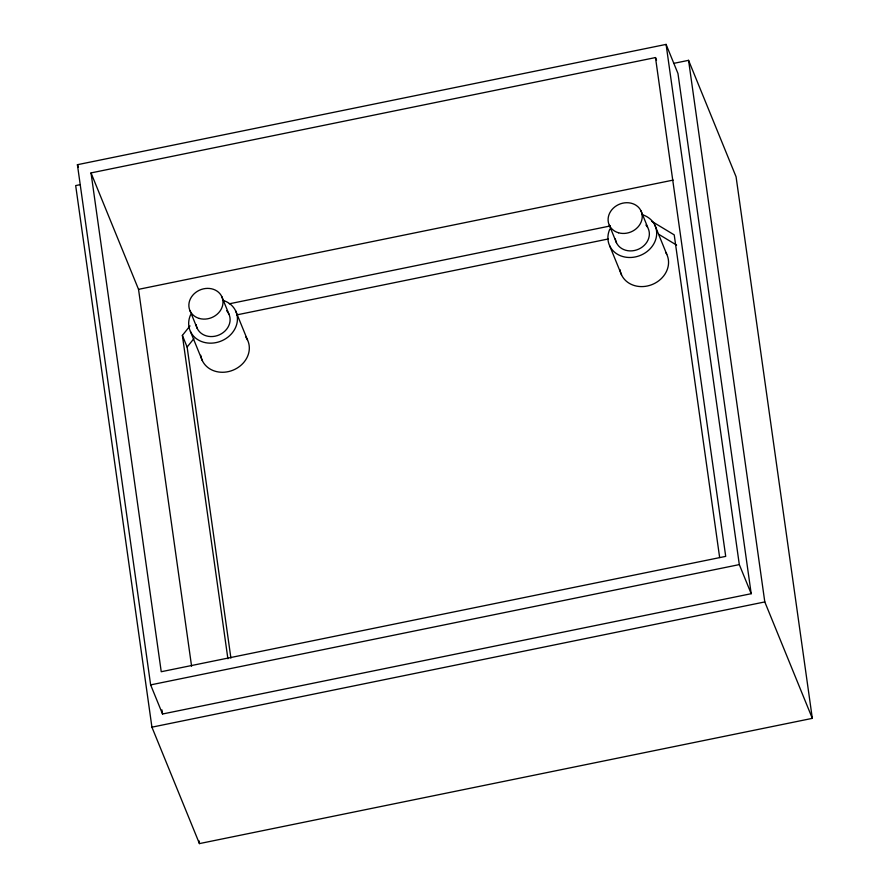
<?xml version="1.0" encoding="UTF-8"?>
<svg xmlns="http://www.w3.org/2000/svg" width="888" height="888" viewBox="0 0 888 888"><rect width="100%" height="100%" fill="white"/><g stroke="black" fill="none" stroke-linecap="round" stroke-linejoin="round"><path stroke-width="1.33" d="M227.894 658.752L182.373 335.398L189.999 325.918M230.902 658.064L187.124 347.041L193.906 338.617M77.411 164.702L666.089 44.4L677.966 73.504L751.193 593.706L162.526 714.008L150.638 684.892L77.411 164.702L78.444 167.233M655.488 57.565L725.707 556.376L161.239 671.728L91.02 172.916L655.488 57.565L656.532 60.129M79.754 184.748L75.68 185.581L151.926 727.172L199.434 843.6L812.32 718.359L736.074 176.768L688.566 60.34L673.615 63.392M91.02 172.916L138.528 289.344L673.148 180.098M229.326 303.796L610.389 225.929M236.796 314.885L608.358 238.961M150.638 684.892L739.316 564.601L751.193 593.706M151.926 727.172L764.801 601.931L812.32 718.359M651.736 221.312L674.225 234.887L719.646 557.531M658.863 234.377L676.612 245.11M654.9 225.23L666.777 254.334M640.992 210.856L648.118 228.327A17.394 15.007 -22.2 0 1 636.596 249.939A17.394 15.007 -22.2 0 1 615.351 239.005M609.346 225.297L616.472 242.757M609.69 245.854L621.567 274.958M235.653 310.9L247.53 340.004M221.745 296.525L228.871 313.997M190.11 310.966L197.236 328.438M190.454 331.524L202.331 360.639M182.373 335.398L187.124 347.041M688.566 60.34L764.801 601.931M666.089 44.4L739.316 564.601M138.528 289.344L191.586 666.2M199.056 840.858L199.434 843.6M161.938 709.889L162.526 714.008M245.821 337.096A24.853 21.434 -22.2 0 1 232.911 370.218A24.853 21.434 -22.2 0 1 200.732 355.267M665.689 252.37A24.853 21.434 -22.2 0 1 651.537 284.782A24.853 21.434 -22.2 0 1 619.968 269.597M222.555 300.222A24.853 21.434 -22.2 0 1 235.52 327.628A24.853 21.434 -22.2 0 1 203.563 342.213A24.853 21.434 -22.2 0 1 190.587 314.807M226.673 310.733A17.394 15.007 -22.2 0 1 219.48 334.776A17.394 15.007 -22.2 0 1 196.115 324.675M641.791 214.541A24.853 21.434 -22.2 0 1 654.767 241.958A24.853 21.434 -22.2 0 1 622.799 256.543A24.853 21.434 -22.2 0 1 609.823 229.126M645.909 225.053A17.394 15.007 -22.2 0 1 647.496 227.173M618.514 232.778A17.394 15.007 -22.2 0 0 642.113 214.619A17.394 15.007 -22.2 0 0 614.873 206.837A17.394 15.007 -22.2 0 0 618.514 232.778M199.278 318.448A17.394 15.007 -22.2 0 0 222.877 300.288A17.394 15.007 -22.2 0 0 195.626 292.518A17.394 15.007 -22.2 0 0 199.278 318.448"/></g></svg>
